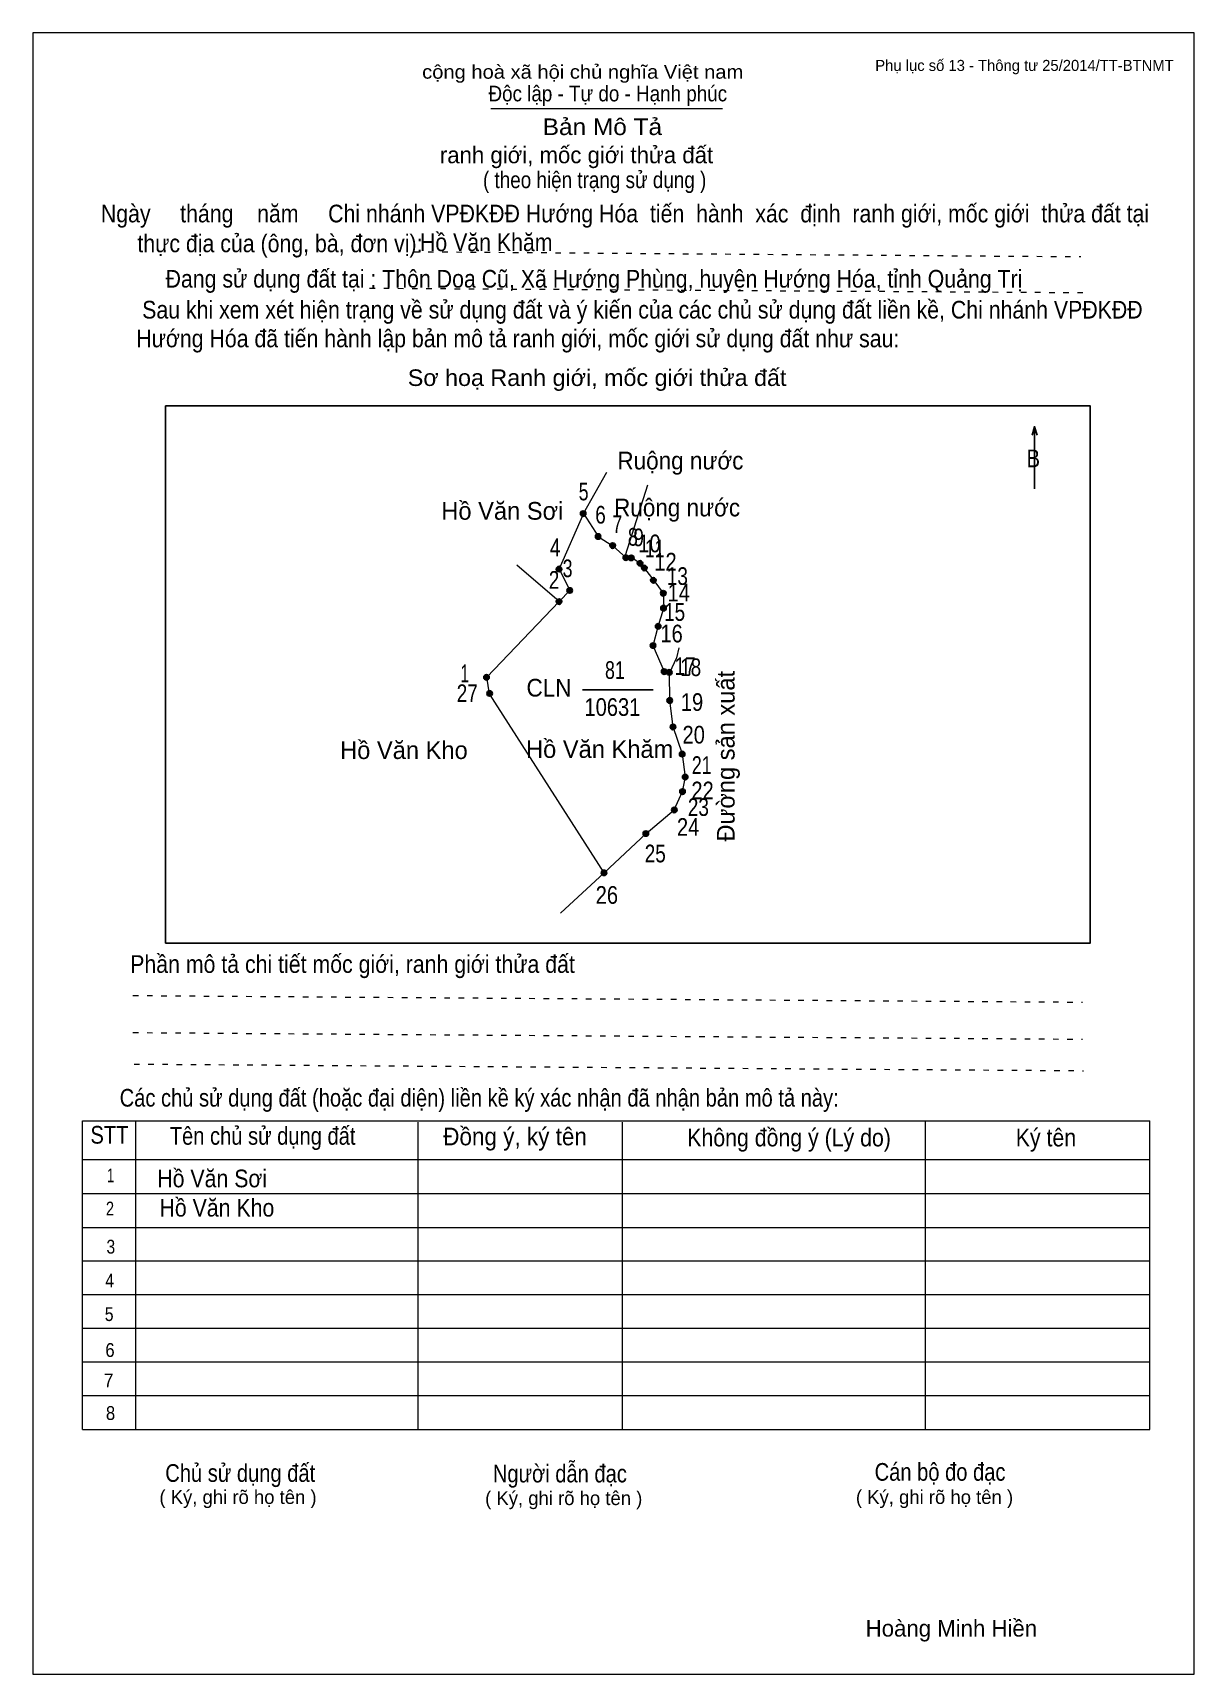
# Model space of a CAD drawing. Header units: centimetres. Extents: x 0 to 21, y 0 to 29.7.
import ezdxf
from ezdxf.enums import TextEntityAlignment as Align

# ---------------------------------------------------------------- set-up
doc = ezdxf.new("R2010")
doc.units = ezdxf.units.CM
doc.header["$LTSCALE"] = 0.13
doc.linetypes.add('DOTTED', pattern=[1.5, 0.3, -1.2])
for name, color, linetype, lineweight in [('1', 7, 'Continuous', 13), ('32', 7, 'Continuous', 25), ('33', 7, 'Continuous', 25), ('6', 7, 'Continuous', 13), ('62', 7, 'Continuous', 13)]:
    doc.layers.add(name, color=color, linetype=linetype, lineweight=lineweight)
doc.layers.add('34', color=7, linetype='Continuous')
doc.layers.add('63', color=7, linetype='Continuous')

msp = doc.modelspace()

# ---------------------------------------------------------------- hatches: boundary and pattern name
at = {"layer": '32'}
for points in [[(10.0009, 21.0002, 1), (9.9009, 21.0002, 1)], [(10.2715, 20.5858, 1), (10.1715, 20.5858, 1)], [(10.5344, 20.4214, 1), (10.4344, 20.4214, 1)], [(10.7723, 20.2027, 1), (10.6723, 20.2027, 1)], [(10.8712, 20.1992, 1), (10.7712, 20.1992, 1)], [(9.5649, 19.9969, 1), (9.4649, 19.9969, 1)], [(11.03, 20.1007, 1), (10.93, 20.1007, 1)], [(11.1069, 20.0164, 1), (11.0069, 20.0164, 1)], [(9.7582, 19.61, 1), (9.6582, 19.61, 1)], [(11.2709, 19.7935, 1), (11.1709, 19.7935, 1)], [(11.4496, 19.5595, 1), (11.3496, 19.5595, 1)], [(9.5645, 19.4076, 1), (9.4645, 19.4076, 1)], [(11.4534, 19.2885, 1), (11.3534, 19.2885, 1)], [(11.358, 18.9612, 1), (11.258, 18.9612, 1)], [(11.2657, 18.6126, 1), (11.1657, 18.6126, 1)], [(11.467, 18.1414, 1), (11.367, 18.1414, 1)], [(11.5593, 18.1265, 1), (11.4593, 18.1265, 1)], [(8.2534, 18.0377, 1), (8.1534, 18.0377, 1)], [(8.3091, 17.7462, 1), (8.2091, 17.7462, 1)], [(11.567, 17.6187, 1), (11.467, 17.6187, 1)], [(11.6255, 17.1406, 1), (11.5255, 17.1406, 1)], [(11.7923, 16.6492, 1), (11.6923, 16.6492, 1)], [(11.8466, 16.2337, 1), (11.7466, 16.2337, 1)], [(11.7985, 15.9701, 1), (11.6985, 15.9701, 1)], [(11.6498, 15.6386, 1), (11.5498, 15.6386, 1)], [(11.1351, 15.2109, 1), (11.0351, 15.2109, 1)], [(10.3787, 14.5002, 1), (10.2787, 14.5002, 1)]]:
    msp.add_hatch(color=256, dxfattribs=at).paths.add_polyline_path(points)

# ---------------------------------------------------------------- linework, layer by layer
at = {"layer": '1'}
msp.add_line((10.72, 20.25), (11.12, 21.52), dxfattribs=at)
msp.add_lwpolyline([(21, 0), (21, 29.7), (0, 29.7), (0, 0)], close=True, dxfattribs=at)
at = {"layer": '32'}
for centre in [(9.9509, 21.0002), (10.2215, 20.5858), (10.4844, 20.4214), (10.7223, 20.2027), (10.8212, 20.1992), (9.5149, 19.9969), (10.98, 20.1007), (11.0569, 20.0164), (9.7082, 19.61), (11.2209, 19.7935), (11.3996, 19.5595), (9.5145, 19.4076), (11.4034, 19.2885), (11.308, 18.9612), (11.2157, 18.6126), (11.417, 18.1414), (11.5093, 18.1265), (8.2034, 18.0377), (8.2591, 17.7462), (11.517, 17.6187), (11.5755, 17.1406), (11.7423, 16.6492), (11.7966, 16.2337), (11.7485, 15.9701), (11.5998, 15.6386), (11.0851, 15.2109), (10.3287, 14.5002)]:
    msp.add_circle(centre, 0.05, dxfattribs=at)
at = {"layer": '33'}
msp.add_line((9.94, 17.81), (11.22, 17.81), dxfattribs=at)
at = {"layer": '6'}
for p, q in [((9.96, 21), (10.38, 21.75)), ((10.49, 20.42), (10.73, 20.2)), ((11.06, 20.01), (11.23, 19.79)), ((9.52, 19.41), (9.71, 19.61)), ((11.23, 19.79), (11.4, 19.56)), ((11.4, 19.56), (11.41, 19.29)), ((11.31, 18.96), (11.41, 19.29)), ((11.22, 18.61), (11.31, 18.96)), ((10.33, 14.5), (9.54, 13.77))]:
    msp.add_line(p, q, dxfattribs=at)
for points in [[(9.96, 21), (9.52, 20), (9.71, 19.61)], [(9.96, 21), (10.23, 20.58), (10.49, 20.42)], [(11.06, 20.01), (10.98, 20.1), (10.83, 20.2), (10.73, 20.2)], [(8.21, 18.04), (9.52, 19.41), (8.75, 20.07)], [(11.51, 18.12), (11.42, 18.14), (11.22, 18.61)], [(11.68, 18.57), (11.64, 18.39), (11.51, 18.12)], [(10.33, 14.5), (11.09, 15.21), (11.6, 15.64), (11.75, 15.97), (11.8, 16.23), (11.75, 16.65), (11.58, 17.14), (11.52, 17.62), (11.51, 18.12)], [(10.33, 14.5), (8.26, 17.74), (8.21, 18.04)]]:
    msp.add_lwpolyline(points, dxfattribs=at)
at = {"layer": '62'}
for p, q in [((8.28, 28.33), (12.47, 28.33)), ((0.9, 10.01), (20.2, 10.01)), ((0.9, 4.43), (0.9, 10.01)), ((1.86, 4.43), (1.86, 10.01)), ((6.97, 4.43), (6.97, 9.99)), ((10.66, 4.43), (10.66, 9.99)), ((16.14, 4.43), (16.14, 10.01)), ((20.2, 4.43), (20.2, 10.01)), ((0.9, 9.31), (20.2, 9.31)), ((0.9, 8.7), (20.2, 8.7)), ((0.9, 8.08), (20.2, 8.08)), ((0.9, 7.48), (20.2, 7.48)), ((0.9, 6.87), (20.2, 6.87)), ((0.9, 6.26), (20.2, 6.26)), ((0.9, 5.65), (20.2, 5.65)), ((0.9, 5.04), (20.2, 5.04)), ((0.9, 4.43), (20.2, 4.43))]:
    msp.add_line(p, q, dxfattribs=at)
at = {"layer": '62', "linetype": 'DOTTED'}
for p, q in [((6.89, 25.74), (18.95, 25.65)), ((6.09, 25.08), (19.04, 25)), ((1.81, 12.28), (18.98, 12.16)), ((1.81, 11.61), (18.98, 11.49)), ((1.83, 11.04), (19, 10.92))]:
    msp.add_line(p, q, dxfattribs=at)
at = {"layer": '62', "lineweight": 25}
for p, q in [((18.11, 22.58), (18.11, 21.45)), ((18.11, 22.57), (18.07, 22.42)), ((18.11, 22.57), (18.16, 22.42))]:
    msp.add_line(p, q, dxfattribs=at)
msp.add_lwpolyline([(2.4, 13.23), (19.12, 13.23), (19.12, 22.95), (2.4, 22.95)], close=True, dxfattribs=at)

# ---------------------------------------------------------------- texts
at = {"layer": '32'}
for s, width, p in [('5', 0.75, (9.96, 21.24)), ('6', 0.8, (10.265, 20.82)), ('7', 0.75, (10.57, 20.65)), ('4', 0.8, (9.445, 20.23)), ('8', 0.75, (10.85, 20.42)), ('9', 0.8, (10.955, 20.41)), ('10', 0.85, (11.15, 20.3)), ('11', 0.75, (11.245, 20.21)), ('12', 0.85, (11.44, 19.97)), ('2', 0.8, (9.425, 19.64)), ('3', 0.75, (9.67, 19.85)), ('13', 0.8, (11.655, 19.71)), ('14', 0.85, (11.68, 19.41)), ('15', 0.8, (11.605, 19.06)), ('16', 0.85, (11.55, 18.67)), ('1', 0.65, (7.81, 17.95)), ('17', 0.8, (11.795, 18.08)), ('18', 0.8, (11.895, 18.06)), ('27', 0.8, (7.855, 17.59)), ('19', 0.85, (11.92, 17.43)), ('20', 0.85, (11.95, 16.84)), ('21', 0.75, (12.095, 16.29)), ('22', 0.85, (12.11, 15.83)), ('23', 0.8, (12.035, 15.53)), ('24', 0.85, (11.85, 15.17)), ('25', 0.8, (11.255, 14.69)), ('26', 0.85, (10.38, 13.94))]:
    msp.add_text(s, height=0.32, dxfattribs=dict(at, width=width)).set_placement(p, align=Align.CENTER)
at = {"layer": '33'}
for s, width, p in [('Ruộng nước', 0.95, (11.71, 21.8)), ('Ruộng nước', 0.95, (11.65, 20.95)), ('Ruộng nước', 0.95, (11.65, 20.95)), ('Ruộng nước', 0.95, (11.65, 20.95)), ('Ruộng nước', 0.95, (11.65, 20.95)), ('Ruộng nước', 0.95, (11.65, 20.95)), ('Ruộng nước', 0.95, (11.65, 20.95)), ('Ruộng nước', 0.95, (11.65, 20.95)), ('Ruộng nước', 0.95, (11.65, 20.95)), ('81', 0.75, (10.525, 18.01)), ('10631', 0.85, (10.48, 17.34))]:
    msp.add_text(s, height=0.32, dxfattribs=dict(at, width=width)).set_placement(p, align=Align.CENTER)
for s, p in [('Hồ Văn Sơi', (8.49, 20.89)), ('Hồ Văn Khăm', (10.25, 16.58)), ('Hồ Văn Kho', (6.71, 16.56))]:
    msp.add_text(s, height=0.32, dxfattribs=at).set_placement(p, align=Align.CENTER)
msp.add_text('Đường sản xuất', height=0.32, rotation=90, dxfattribs=at).set_placement((12.69, 16.61), align=Align.CENTER)
at = {"layer": '33', "width": 0.95}
msp.add_text('CLN', height=0.32, dxfattribs=at).set_placement((9.74, 17.69), align=Align.RIGHT)
at = {"layer": '34', "width": 0.9}
for s, p in [('Hồ Văn Khăm', (7, 25.75)), ('Hồ Văn Sơi', (2.25, 8.81)), ('Hồ Văn Kho', (2.29, 8.28))]:
    msp.add_text(s, height=0.32, dxfattribs=at).set_placement(p)
at = {"layer": '62'}
for s, height, width, p in [('cộng hoà xã hội chủ nghĩa Việt nam', 0.2474, 1.1, (7.04, 28.87)), ('Độc lập - Tự do - Hạnh phúc', 0.2828, 0.9, (8.24, 28.46)), ('Bản Mô Tả', 0.3, 1.1, (9.22, 27.85)), ('( theo hiện trạng sử dụng )', 0.3, 0.85, (8.14, 26.89)), ('Ngày     tháng    năm     Chi nhánh VPĐKĐĐ Hướng Hóa  tiến  hành  xác  định  ranh giới, mốc giới  thửa đất tại ', 0.32, 0.9, (1.23, 26.27)), ('thực địa của (ông, bà, đơn vị): ', 0.32, 0.9, (1.89, 25.73)), ('Đang sử dụng đất tại : Thôn Doa Cũ, Xã Hướng Phùng, huyện Hướng Hóa, tỉnh Quảng Trị', 0.32, 0.9, (2.4, 25.09)), (' Sau khi xem xét hiện trạng về sử dụng đất và ý kiến của các chủ sử dụng đất liền kề, Chi nhánh VPĐKĐĐ ', 0.32, 0.9, (1.87, 24.53)), ('Hướng Hóa đã tiến hành lập bản mô tả ranh giới, mốc giới sử dụng đất như sau:', 0.32, 0.9, (1.87, 24.01)), ('Sơ hoạ Ranh giới, mốc giới thửa đất', 0.3, 1.05, (6.78, 23.31)), ('B', 0.32, 0.85, (17.97, 21.84)), ('Phần mô tả chi tiết mốc giới, ranh giới thửa đất ', 0.32, 0.9, (1.76, 12.69)), ('Các chủ sử dụng đất (hoặc đại diện) liền kề ký xác nhận đã nhận bản mô tả này:', 0.32, 0.85, (1.57, 10.27))]:
    msp.add_text(s, height=height, dxfattribs=dict(at, width=width)).set_placement(p)
msp.add_text('ranh giới, mốc giới thửa đất', height=0.3, dxfattribs=at).set_placement((7.36, 27.34))
for s, height, width, p in [('STT', 0.32, 0.85, (1.385, 9.6)), ('Tên chủ sử dụng đất', 0.32, 0.85, (4.155, 9.58)), ('Đồng ý, ký tên', 0.32, 0.95, (8.72, 9.57)), ('Không đồng ý (Lý do)', 0.32, 0.9, (13.675, 9.55)), ('Ký tên', 0.32, 0.9, (18.32, 9.55)), ('1', 0.25, 0.7, (1.405, 8.9)), ('2', 0.25, 0.8, (1.395, 8.3)), ('3', 0.25, 0.85, (1.41, 7.61)), ('4', 0.25, 0.85, (1.39, 7)), ('5', 0.25, 0.85, (1.38, 6.39)), ('6', 0.25, 0.9, (1.395, 5.74)), ('7', 0.25, 0.95, (1.37, 5.19)), ('8', 0.25, 0.9, (1.405, 4.6)), ('Người dẫn đạc', 0.32, 0.85, (9.53, 3.47)), ('Chủ sử dụng đất', 0.32, 0.85, (3.75, 3.48)), ('Cán bộ đo đạc', 0.32, 0.85, (16.405, 3.5))]:
    msp.add_text(s, height=height, dxfattribs=dict(at, width=width)).set_placement(p, align=Align.CENTER)
for p in [(3.71, 3.08), (9.6, 3.06), (16.305, 3.08)]:
    msp.add_text('( Ký, ghi rõ họ tên )', height=0.25, dxfattribs=at).set_placement(p, align=Align.CENTER)
at = {"layer": '63'}
msp.add_text('Phụ lục số 13 - Thông tư 25/2014/TT-BTNMT', height=0.2, dxfattribs=at).set_placement((20.63, 29.01), align=Align.RIGHT)
msp.add_text('Hoàng Minh Hiền', height=0.3, dxfattribs=at).set_placement((16.61, 0.68), align=Align.CENTER)

doc.saveas('drawing.dxf')
